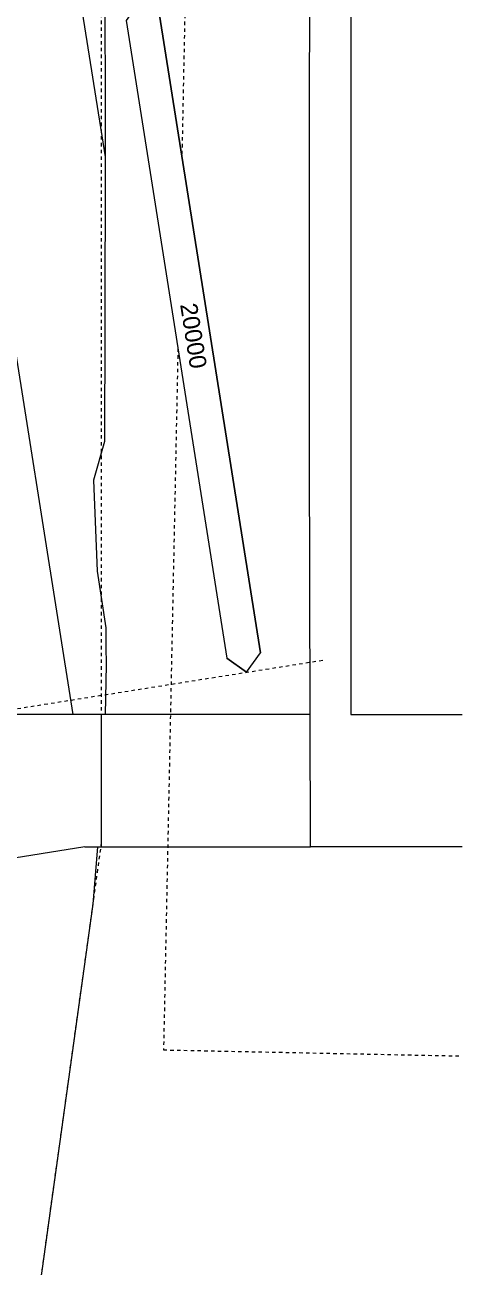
# Model space of a CAD drawing. Header units: metres. Extents: x -2358 to -2216, y 3959 to 4067.
# Drawn here: x -2229.24 to -2216.36, y 3996.88 to 4033.44 of the extents above; entities that cross this region are included whole.
import ezdxf

# ---------------------------------------------------------------- set-up
doc = ezdxf.new("R2010")
doc.units = ezdxf.units.M
doc.linetypes.add('AEC_Double Dash', pattern=[0.039, 0.015, -0.004, 0.006, -0.004, 0.006, -0.004])
doc.linetypes.add('Grid Line', pattern=[0.021, 0.012, -0.003, 0.003, -0.003])
for name, color, linetype, lineweight in [('A-ANNO-NOTE', 131, 'Continuous', 5), ('A-DETL-GENF', 92, 'Continuous', 5), ('A-FLOR', 192, 'Continuous', 5), ('A-GENM', 13, 'Continuous', 5), ('C-PROP-LINE', 91, 'AEC_Double Dash', 13), ('C-TOPO', 7, 'Continuous', 5), ('S-GRID', 1, 'Continuous', 5)]:
    doc.layers.add(name, color=color, linetype=linetype, lineweight=lineweight)
doc.styles.add('Arial', font='arial.ttf', dxfattribs={"height": 0.5})

# ---------------------------------------------------------------- blocks, each defined once
blk = doc.blocks.new('Generic Models 1 - Generic Models 1-392193-ROOF - Part B')
at = {"layer": 'A-GENM'}
for p, q in [((-2219.637, 4056.708), (-2219.637, 4013.144)), ((-2219.637, 4013.144), (-2216.356, 4013.144))]:
    blk.add_line(p, q, dxfattribs=at)
blk = doc.blocks.new('Family - ___-240017-ROOF - Part B')
at = {"layer": 'C-PROP-LINE'}
for p, q in [((-2226.983, 4038.163), (-2226.983, 4009.382)), ((-2226.983, 4009.382), (-2230.178, 3986.426))]:
    blk.add_line(p, q, dxfattribs=at)
blk = doc.blocks.new('Family - ___-284748-ROOF - Part B')
at = {"layer": 'C-PROP-LINE'}
for p, q in [((-2223.909, 4063.727), (-2224.611, 4029.575)), ((-2224.727, 4023.916), (-2225.151, 4003.276)), ((-2225.151, 4003.276), (-2216.356, 4003.097))]:
    blk.add_line(p, q, dxfattribs=at)
blk = doc.blocks.new('Dimension - Grids _2D_ - 1-200-639481-ROOF - Part B')
at = {"layer": 'A-DETL-GENF'}
for p, q in [((-9.323, 0.5), (-9.823, 0)), ((-9.823, 0), (-9.323, 0.5)), ((9.677, 0.5), (-9.323, 0.5)), ((-9.323, 0.5), (9.677, 0.5)), ((10.177, 0), (9.677, 0.5)), ((10.177, 0), (9.677, 0.5)), ((-9.823, 0), (-9.323, -0.5)), ((-9.823, 0), (-9.323, -0.5)), ((9.677, -0.5), (10.177, 0)), ((10.177, 0), (9.677, -0.5)), ((-9.323, -0.5), (9.677, -0.5)), ((-9.323, -0.5), (9.677, -0.5))]:
    blk.add_line(p, q, dxfattribs=at)

msp = doc.modelspace()

# ---------------------------------------------------------------- linework, layer by layer
at = {"layer": 'A-FLOR'}
for p, q in [((-2220.848, 4031.021), (-2220.843, 4040.886)), ((-2226.88, 4037.51), (-2226.871, 4030.892)), ((-2226.871, 4030.892), (-2226.873, 4029.552)), ((-2220.849, 4020.91), (-2220.848, 4031.021)), ((-2227.815, 4013.144), (-2230.568, 4030.525)), ((-2220.826, 4009.25), (-2220.849, 4020.91)), ((-2226.848, 4015.152), (-2226.845, 4014.608)), ((-2226.845, 4014.608), (-2226.872, 4013.144)), ((-2220.834, 4013.144), (-2229.509, 4013.144)), ((-2226.983, 4013.144), (-2226.983, 4009.25)), ((-2227.466, 4009.25), (-2237.325, 4007.689)), ((-2227.466, 4009.25), (-2220.826, 4009.25)), ((-2227.098, 4009.25), (-2227.237, 4007.56)), ((-2216.356, 4009.253), (-2220.826, 4009.25)), ((-2227.237, 4007.56), (-2230.178, 3986.426))]:
    msp.add_line(p, q, dxfattribs=at)
at = {"layer": 'C-TOPO'}
for p, q in [((-2228.974, 4042.817), (-2226.873, 4029.552)), ((-2226.873, 4029.552), (-2226.881, 4024.562)), ((-2226.881, 4024.562), (-2226.891, 4021.175)), ((-2226.891, 4021.175), (-2227.212, 4020.042)), ((-2227.212, 4020.042), (-2227.106, 4017.364)), ((-2227.106, 4017.364), (-2226.855, 4015.698)), ((-2226.855, 4015.698), (-2226.848, 4015.152))]:
    msp.add_line(p, q, dxfattribs=at)
at = {"layer": 'S-GRID', "linetype": 'Grid Line'}
msp.add_line((-2319.727, 3999.022), (-2220.383, 4014.757), dxfattribs=at)

# ---------------------------------------------------------------- block references
at = {"layer": 'A-DETL-GENF', "rotation": 279.0003283881447}
msp.add_blockref('Dimension - Grids _2D_ - 1-200-639481-ROOF - Part B', (-2224.304, 4024.44), dxfattribs=at)
at = {"layer": 'A-GENM'}
msp.add_blockref('Generic Models 1 - Generic Models 1-392193-ROOF - Part B', (0, 0), dxfattribs=at)
at = {"layer": 'C-PROP-LINE'}
for name in ['Family - ___-284748-ROOF - Part B', 'Family - ___-240017-ROOF - Part B']:
    msp.add_blockref(name, (0, 0), dxfattribs=at)

# ---------------------------------------------------------------- texts
at = {"layer": 'A-ANNO-NOTE', "insert": (-2224.171, 4025.289), "char_height": 0.5, "width": 2.32489, "attachment_point": 1, "rotation": 279.0003, "style": 'Arial'}
msp.add_mtext('20000', dxfattribs=at)

doc.saveas('drawing.dxf')
